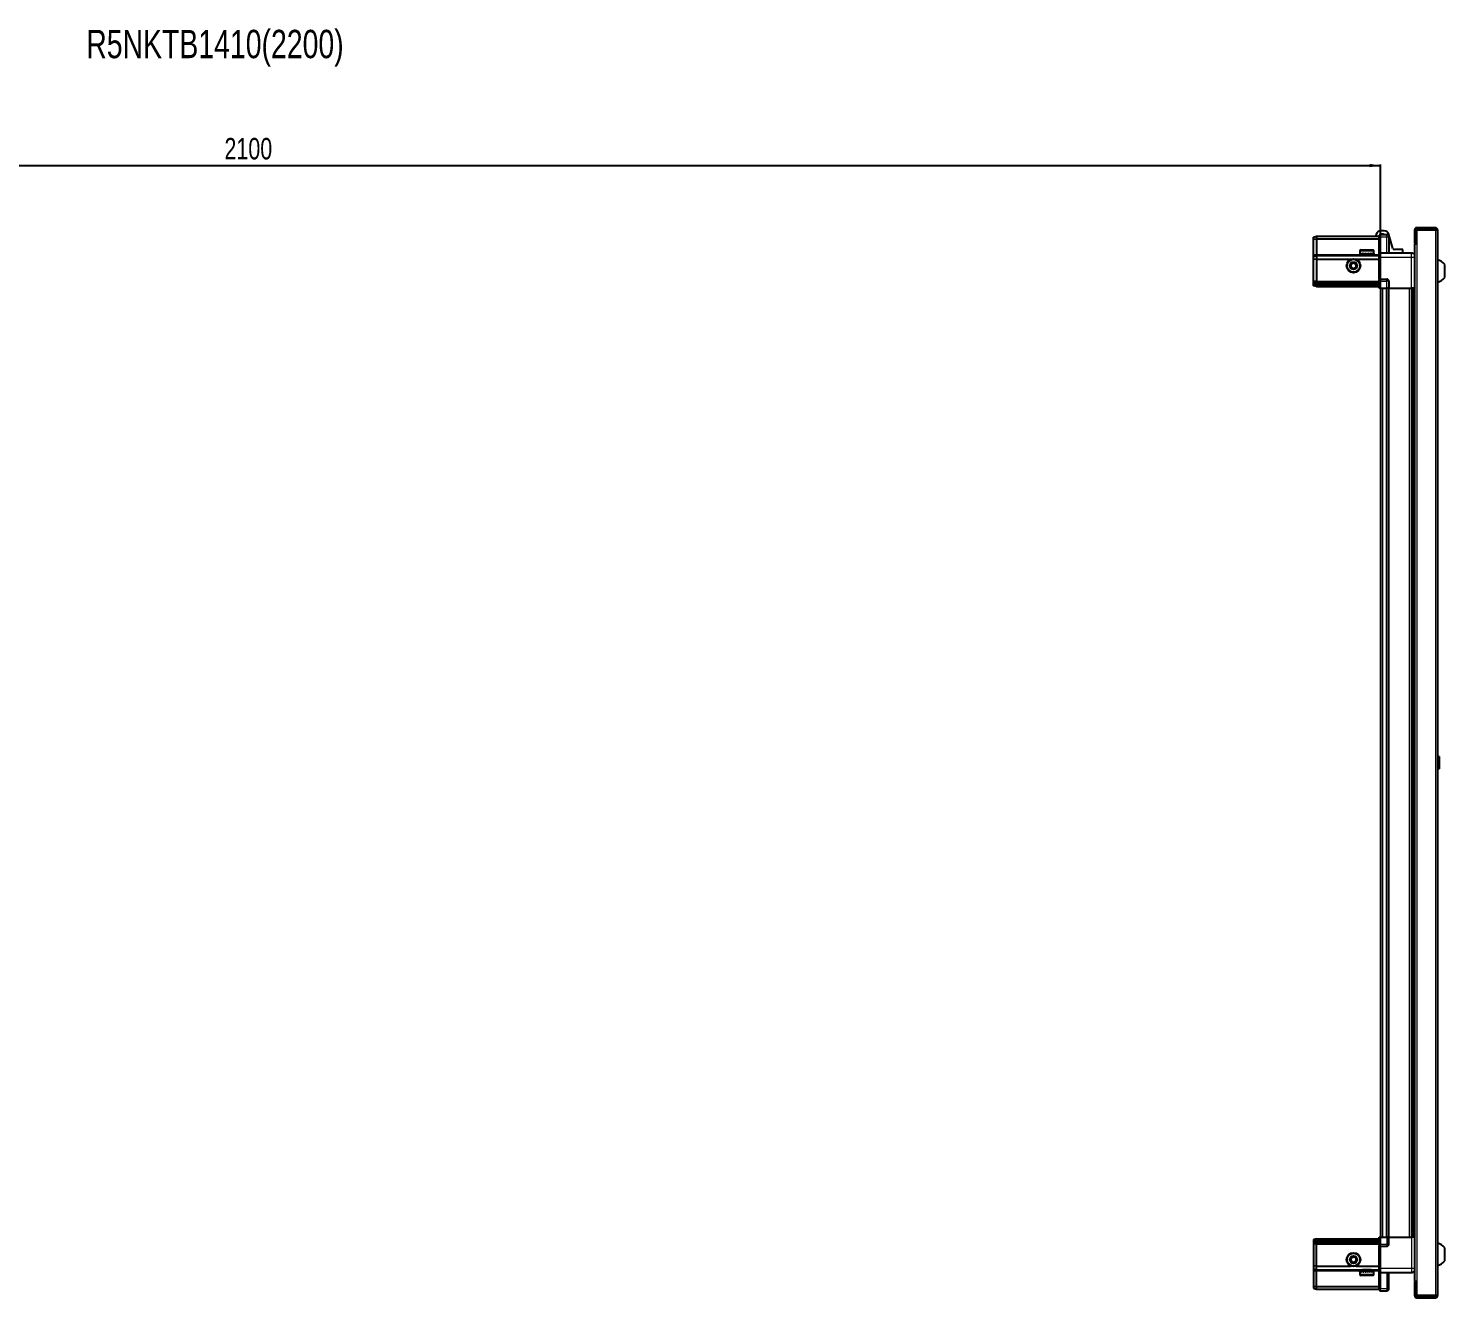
# Model space of a CAD drawing. Header units: millimetres. Extents: x 1219 to 6844, y -1844 to 1862.
# Drawn here: x 3894 to 5216, y 677 to 1862 of the extents above; entities that cross this region are included whole.
import ezdxf

# ---------------------------------------------------------------- set-up
doc = ezdxf.new("R2010")
doc.units = ezdxf.units.MM
doc.layers.add('FORMAT', color=7, linetype='Continuous')
doc.styles.add('SLDTEXTSTYLE0', font='TXT', dxfattribs={"width": 0.75})
doc.dimstyles.new('SLDDIMSTYLE0', dxfattribs={"dimtxt": 20, "dimasz": 10, "dimexe": 0, "dimexo": 0.0625, "dimgap": 5, "dimtad": 2, "dimdec": 1, "dimrnd": 1e-09, "dimzin": 12, "dimdsep": 46, "dimtxsty": 'SLDTEXTSTYLE0', "dimsah": 1, "dimcen": 0.09, "dimadec": 0, "dimazin": 3, "dimtfac": 1, "dimtofl": 0, "dimtmove": 0, "dimatfit": 3, "dimfxl": 0, "dimfrac": 2, "dimtolj": 1, "dimtzin": 12, "dimarcsym": 0})

# ---------------------------------------------------------------- blocks, each defined once
blk = doc.blocks.new('_D_6')
at = {"layer": 'FORMAT'}
for p, q in [((3056.5, 1619.3), (3056.5, 1734.8)), ((3056.5, 1733.8), (5156.5, 1733.8)), ((5156.5, 1619.3), (5156.5, 1734.8))]:
    blk.add_line(p, q, dxfattribs=at)
for points in [[(3056.5, 1733.8), (3066.5, 1732.3), (3066.5, 1735.4)], [(5156.5, 1733.8), (5146.5, 1735.4), (5146.5, 1732.3)]]:
    blk.add_solid(points, dxfattribs=at)
at = {"layer": 'FORMAT', "insert": (4076.9, 1759.6), "char_height": 20, "attachment_point": 1, "style": 'SLDTEXTSTYLE0'}
blk.add_mtext('2100', dxfattribs=at)

msp = doc.modelspace()

# ---------------------------------------------------------------- linework, layer by layer
at = {"color": 7, "linetype": 'Continuous', "lineweight": 25}
for p, q in [((5093.81, 1667.02), (5096.81, 1667.82)), ((5093.81, 1665.17), (5093.81, 1667.02)), ((5096.81, 1667.82), (5096.81, 1665.32)), ((5096.81, 1667.82), (5155.11, 1667.82)), ((5152.44, 1669.56), (5151.95, 1667.82)), ((5155.98, 1669.32), (5155.11, 1668.82)), ((5155.11, 1668.82), (5155.11, 1667.32)), ((5155.11, 1652.52), (5155.11, 1667.32)), ((5156.31, 1669.32), (5155.98, 1669.32)), ((5156.31, 1667.32), (5156.31, 1669.32)), ((5156.31, 1669.32), (5162.31, 1669.32)), ((5156.31, 1667.32), (5156.31, 1652.52)), ((5160, 1672.82), (5156.77, 1672.82)), ((5164.31, 1667.32), (5164.31, 1652.32)), ((5168.09, 1656.41), (5164.32, 1669.56)), ((5188.31, 1673.72), (5188.31, 1661.32)), ((5189.81, 1673.72), (5189.81, 1661.32)), ((5190.31, 1660.82), (5190.31, 1673.72)), ((5190.31, 1673.72), (5207.71, 1673.72)), ((5207.71, 1675.82), (5190.41, 1675.82)), ((5207.71, 1674.32), (5190.41, 1674.32)), ((5207.71, 1674.32), (5207.71, 1675.82)), ((5207.71, 1673.72), (5209.81, 1673.72)), ((5209.81, 1673.72), (5209.81, 678.92)), ((5093.81, 1665.17), (5096.81, 1665.32)), ((5093.81, 1650.82), (5093.81, 1665.17)), ((5096.81, 1665.32), (5096.81, 1650.82)), ((5096.81, 1665.32), (5155.11, 1665.32)), ((5137.31, 1654.22), (5137.31, 1651.32)), ((5138.11, 1655.02), (5149.51, 1655.02)), ((5150.31, 1651.32), (5150.31, 1654.22)), ((5177.26, 1655.32), (5169.53, 1655.32)), ((5177.26, 1652.32), (5177.26, 1655.32)), ((5188.21, 1660.82), (5188.21, 691.82)), ((5188.21, 1660.82), (5190.31, 1660.82)), ((5188.31, 1661.32), (5189.81, 1661.32)), ((5093.81, 1649.02), (5093.81, 1650.82)), ((5093.81, 1649.02), (5096.81, 1649.82)), ((5093.81, 1645.99), (5093.81, 1649.02)), ((5096.81, 1646.32), (5093.81, 1645.99)), ((5093.81, 1625.82), (5093.81, 1645.99)), ((5096.81, 1650.82), (5096.81, 1649.82)), ((5096.81, 1649.82), (5096.81, 1646.32)), ((5096.81, 1649.82), (5155.11, 1649.82)), ((5096.81, 1646.32), (5096.81, 1625.82)), ((5096.81, 1646.32), (5128.81, 1646.32)), ((5133.81, 1646.32), (5155.11, 1646.32)), ((5137.31, 1651.32), (5137.35, 1651.32)), ((5137.47, 1651.82), (5137.35, 1651.82)), ((5137.35, 1651.82), (5137.35, 1651.32)), ((5137.35, 1651.32), (5137.47, 1651.32)), ((5137.47, 1651.82), (5137.47, 1651.32)), ((5137.47, 1651.32), (5137.88, 1651.32)), ((5138.22, 1651.82), (5137.88, 1651.82)), ((5137.88, 1651.82), (5137.88, 1651.32)), ((5137.88, 1651.32), (5138.22, 1651.32)), ((5138.22, 1651.82), (5138.22, 1651.32)), ((5138.22, 1651.32), (5138.99, 1651.32)), ((5139.52, 1651.82), (5138.99, 1651.82)), ((5138.99, 1651.82), (5138.99, 1651.32)), ((5138.99, 1651.32), (5139.52, 1651.32)), ((5139.41, 1651.32), (5139.41, 1651.22)), ((5139.41, 1651.22), (5148.21, 1651.22)), ((5139.52, 1651.82), (5139.52, 1651.32)), ((5139.52, 1651.32), (5140.57, 1651.32)), ((5139.81, 1650.82), (5140.5, 1650.34)), ((5139.81, 1650.82), (5147.81, 1650.82)), ((5140.5, 1650.34), (5139.81, 1649.86)), ((5139.81, 1649.86), (5139.81, 1649.82)), ((5139.81, 1649.86), (5147.81, 1649.86)), ((5140.5, 1650.34), (5147.12, 1650.34)), ((5141.23, 1651.82), (5140.57, 1651.82)), ((5140.57, 1651.82), (5140.57, 1651.32)), ((5140.57, 1651.32), (5141.23, 1651.32)), ((5141.23, 1651.82), (5141.23, 1651.32)), ((5141.23, 1651.32), (5142.47, 1651.32)), ((5143.2, 1651.82), (5142.47, 1651.82)), ((5142.47, 1651.82), (5142.47, 1651.32)), ((5142.47, 1651.32), (5142.91, 1651.32)), ((5142.91, 1651.82), (5142.91, 1651.32)), ((5143.2, 1651.82), (5143.2, 1651.32)), ((5143.2, 1651.32), (5144.5, 1651.32)), ((5145.23, 1651.82), (5144.5, 1651.82)), ((5144.5, 1651.82), (5144.5, 1651.32)), ((5144.77, 1651.82), (5144.77, 1651.32)), ((5144.77, 1651.32), (5145.23, 1651.32)), ((5145.23, 1651.82), (5145.23, 1651.32)), ((5145.23, 1651.32), (5146.47, 1651.32)), ((5147.12, 1651.82), (5146.47, 1651.82)), ((5146.47, 1651.82), (5146.47, 1651.32)), ((5146.47, 1651.32), (5147.12, 1651.32)), ((5147.12, 1651.82), (5147.12, 1651.32)), ((5147.12, 1651.32), (5148.17, 1651.32)), ((5147.12, 1650.34), (5147.81, 1650.82)), ((5147.81, 1649.86), (5147.12, 1650.34)), ((5147.81, 1649.82), (5147.81, 1649.86)), ((5148.69, 1651.82), (5148.17, 1651.82)), ((5148.17, 1651.82), (5148.17, 1651.32)), ((5148.17, 1651.32), (5148.69, 1651.32)), ((5148.21, 1651.22), (5148.21, 1651.32)), ((5148.69, 1651.82), (5148.69, 1651.32)), ((5148.69, 1651.32), (5149.45, 1651.32)), ((5149.78, 1651.82), (5149.45, 1651.82)), ((5149.45, 1651.82), (5149.45, 1651.32)), ((5149.45, 1651.32), (5149.78, 1651.32)), ((5149.78, 1651.82), (5149.78, 1651.32)), ((5149.78, 1651.32), (5150.17, 1651.32)), ((5150.28, 1651.82), (5150.17, 1651.82)), ((5150.17, 1651.82), (5150.17, 1651.32)), ((5150.17, 1651.32), (5150.28, 1651.32)), ((5150.28, 1651.82), (5150.28, 1651.32)), ((5150.28, 1651.32), (5150.31, 1651.32)), ((5155.11, 1652.32), (5155.11, 1652.52)), ((5156.31, 1652.32), (5155.11, 1652.32)), ((5155.11, 1648.32), (5155.11, 1652.32)), ((5155.11, 1628.02), (5155.11, 1648.32)), ((5156.31, 1652.52), (5156.31, 1652.32)), ((5156.31, 1652.32), (5156.31, 1648.32)), ((5156.31, 1652.32), (5185.31, 1652.32)), ((5156.31, 1648.32), (5156.31, 1628.02)), ((5216.41, 1629.32), (5216.41, 1641.32)), ((5155.11, 1627.82), (5155.11, 1628.02)), ((5156.31, 1627.82), (5155.11, 1627.82)), ((5155.11, 1627.82), (5155.11, 1627.15)), ((5155.11, 1619.32), (5155.11, 1627.15)), ((5156.31, 1628.02), (5156.31, 1627.82)), ((5156.31, 1625.82), (5156.31, 1627.82)), ((5156.31, 1627.82), (5162.31, 1627.82)), ((5156.31, 1625.82), (5156.31, 1627.82)), ((5093.81, 1624.02), (5093.81, 1625.82)), ((5096.81, 1624.82), (5093.81, 1624.02)), ((5093.81, 1623.28), (5093.81, 1624.02)), ((5096.81, 1623.82), (5093.81, 1623.28)), ((5093.81, 1622.78), (5093.81, 1623.28)), ((5093.81, 1621.63), (5093.81, 1622.78)), ((5096.81, 1622.32), (5093.81, 1622.78)), ((5096.81, 1620.82), (5093.81, 1621.63)), ((5096.81, 1625.82), (5096.81, 1624.82)), ((5096.81, 1624.82), (5096.81, 1623.82)), ((5096.81, 1624.82), (5155.11, 1624.82)), ((5096.81, 1623.82), (5155.11, 1623.82)), ((5096.81, 1623.82), (5096.81, 1622.32)), ((5096.81, 1622.32), (5096.81, 1620.82)), ((5096.81, 1622.32), (5155.11, 1622.32)), ((5096.81, 1620.82), (5155.11, 1620.82)), ((5155.98, 1619.32), (5155.11, 1619.32)), ((5155.98, 1625.82), (5155.98, 1619.32)), ((5156.31, 1619.32), (5155.98, 1619.32)), ((5156.31, 1625.82), (5156.31, 1619.32)), ((5156.31, 1619.32), (5162.31, 1619.32)), ((5156.46, 1619.32), (5156.46, 733.32)), ((5164.31, 1619.32), (5162.31, 1619.32)), ((5163.66, 1619.32), (5163.66, 733.32)), ((5164.31, 1625.82), (5164.31, 1619.32)), ((5164.31, 1619.32), (5185.31, 1619.32)), ((5186.33, 733.32), (5186.33, 1619.32)), ((5186.37, 733.32), (5186.37, 1619.32)), ((5188.16, 1619.32), (5188.16, 733.32)), ((5210.8, 1182.11), (5209.81, 1181.12)), ((5211.31, 1182.11), (5210.8, 1182.11)), ((5210.8, 1182.11), (5210.8, 1170.54)), ((5211.31, 1182.11), (5211.31, 1170.54)), ((5209.81, 1171.52), (5210.8, 1170.54)), ((5210.8, 1170.54), (5211.31, 1170.54)), ((5096.81, 731.82), (5093.81, 731.02)), ((5093.81, 731.02), (5093.81, 729.87)), ((5096.81, 730.32), (5093.81, 729.87)), ((5093.81, 729.87), (5093.81, 729.37)), ((5096.81, 728.82), (5093.81, 729.37)), ((5093.81, 729.37), (5093.81, 728.63)), ((5096.81, 727.82), (5093.81, 728.63)), ((5093.81, 728.63), (5093.81, 726.82)), ((5096.81, 730.32), (5096.81, 731.82)), ((5096.81, 731.82), (5155.11, 731.82)), ((5096.81, 728.82), (5096.81, 730.32)), ((5096.81, 730.32), (5155.11, 730.32)), ((5096.81, 728.82), (5155.11, 728.82)), ((5096.81, 727.82), (5096.81, 728.82)), ((5096.81, 727.82), (5155.11, 727.82)), ((5096.81, 726.82), (5096.81, 727.82)), ((5155.11, 725.5), (5155.11, 733.32)), ((5155.11, 733.32), (5155.98, 733.32)), ((5155.98, 733.32), (5155.98, 733.32)), ((5155.98, 733.32), (5155.98, 726.82)), ((5156.31, 733.32), (5155.98, 733.32)), ((5156.31, 733.32), (5156.31, 726.82)), ((5156.31, 733.32), (5156.31, 733.32)), ((5156.31, 733.32), (5156.31, 726.82)), ((5156.31, 733.32), (5162.31, 733.32)), ((5164.31, 733.32), (5162.31, 733.32)), ((5164.31, 726.82), (5164.31, 733.32)), ((5164.31, 733.32), (5185.31, 733.32)), ((5093.81, 726.82), (5093.81, 706.66)), ((5096.81, 706.32), (5096.81, 726.82)), ((5155.11, 725.5), (5155.11, 724.82)), ((5156.31, 724.82), (5155.11, 724.82)), ((5155.11, 724.62), (5155.11, 724.82)), ((5155.11, 704.32), (5155.11, 724.62)), ((5156.31, 724.82), (5156.31, 726.82)), ((5156.31, 724.82), (5156.31, 724.62)), ((5156.31, 724.82), (5162.31, 724.82)), ((5156.31, 724.62), (5156.31, 704.32)), ((5216.41, 711.32), (5216.41, 723.32)), ((5096.81, 706.32), (5093.81, 706.66)), ((5093.81, 706.66), (5093.81, 703.63)), ((5093.81, 703.63), (5096.81, 702.82)), ((5093.81, 703.63), (5093.81, 701.82)), ((5093.81, 701.82), (5093.81, 687.48)), ((5096.81, 706.32), (5128.81, 706.32)), ((5096.81, 702.82), (5096.81, 706.32)), ((5096.81, 702.82), (5155.11, 702.82)), ((5096.81, 701.82), (5096.81, 702.82)), ((5096.81, 687.32), (5096.81, 701.82)), ((5133.81, 706.32), (5155.11, 706.32)), ((5137.31, 701.32), (5137.31, 698.42)), ((5137.33, 701.32), (5137.31, 701.32)), ((5137.33, 700.82), (5137.33, 701.32)), ((5137.43, 701.32), (5137.33, 701.32)), ((5137.43, 700.82), (5137.43, 701.32)), ((5137.8, 701.32), (5137.43, 701.32)), ((5137.8, 700.82), (5137.8, 701.32)), ((5138.12, 701.32), (5137.8, 701.32)), ((5138.12, 700.82), (5138.12, 701.32)), ((5138.86, 701.32), (5138.12, 701.32)), ((5138.86, 700.82), (5138.86, 701.32)), ((5139.37, 701.32), (5138.86, 701.32)), ((5139.37, 700.82), (5139.37, 701.32)), ((5140.4, 701.32), (5139.37, 701.32)), ((5139.41, 701.42), (5139.41, 701.32)), ((5148.21, 701.42), (5139.41, 701.42)), ((5139.81, 702.82), (5139.81, 702.79)), ((5139.81, 702.79), (5140.5, 702.31)), ((5147.81, 702.79), (5139.81, 702.79)), ((5140.5, 702.31), (5139.81, 701.82)), ((5147.81, 701.82), (5139.81, 701.82)), ((5140.4, 700.82), (5140.4, 701.32)), ((5141.05, 701.32), (5140.4, 701.32)), ((5147.12, 702.31), (5140.5, 702.31)), ((5141.05, 700.82), (5141.05, 701.32)), ((5142.28, 701.32), (5141.05, 701.32)), ((5142.28, 700.82), (5142.28, 701.32)), ((5142.77, 701.32), (5142.28, 701.32)), ((5142.77, 700.82), (5142.77, 701.32)), ((5143, 700.82), (5143, 701.32)), ((5144.3, 701.32), (5143, 701.32)), ((5144.3, 700.82), (5144.3, 701.32)), ((5144.64, 700.82), (5144.64, 701.32)), ((5145.04, 701.32), (5144.64, 701.32)), ((5145.04, 700.82), (5145.04, 701.32)), ((5146.28, 701.32), (5145.04, 701.32)), ((5146.28, 700.82), (5146.28, 701.32)), ((5146.95, 701.32), (5146.28, 701.32)), ((5146.95, 700.82), (5146.95, 701.32)), ((5148.02, 701.32), (5146.95, 701.32)), ((5147.12, 702.31), (5147.81, 702.79)), ((5147.81, 701.82), (5147.12, 702.31)), ((5147.81, 702.79), (5147.81, 702.82)), ((5148.02, 700.82), (5148.02, 701.32)), ((5148.55, 701.32), (5148.02, 701.32)), ((5148.21, 701.32), (5148.21, 701.42)), ((5148.55, 700.82), (5148.55, 701.32)), ((5149.34, 701.32), (5148.55, 701.32)), ((5149.34, 700.82), (5149.34, 701.32)), ((5149.7, 701.32), (5149.34, 701.32)), ((5149.7, 700.82), (5149.7, 701.32)), ((5150.13, 701.32), (5149.7, 701.32)), ((5150.13, 700.82), (5150.13, 701.32)), ((5150.26, 701.32), (5150.13, 701.32)), ((5150.26, 700.82), (5150.26, 701.32)), ((5150.31, 701.32), (5150.26, 701.32)), ((5150.31, 698.42), (5150.31, 701.32)), ((5155.11, 700.32), (5155.11, 704.32)), ((5156.31, 704.32), (5156.31, 700.32)), ((5137.33, 700.82), (5137.43, 700.82)), ((5137.8, 700.82), (5138.12, 700.82)), ((5149.51, 697.62), (5138.11, 697.62)), ((5138.86, 700.82), (5139.37, 700.82)), ((5140.4, 700.82), (5141.05, 700.82)), ((5142.28, 700.82), (5143, 700.82)), ((5144.3, 700.82), (5145.04, 700.82)), ((5146.28, 700.82), (5146.95, 700.82)), ((5148.02, 700.82), (5148.55, 700.82)), ((5149.34, 700.82), (5149.7, 700.82)), ((5150.13, 700.82), (5150.26, 700.82)), ((5156.31, 700.32), (5155.11, 700.32)), ((5155.11, 700.12), (5155.11, 700.32)), ((5155.11, 685.32), (5155.11, 700.12)), ((5156.31, 700.32), (5156.31, 700.12)), ((5156.31, 700.32), (5185.31, 700.32)), ((5156.31, 700.12), (5156.31, 685.32)), ((5156.31, 700.12), (5156.31, 685.32)), ((5164.31, 685.32), (5164.31, 700.32)), ((5190.31, 691.82), (5188.21, 691.82)), ((5188.31, 691.32), (5189.81, 691.32)), ((5188.31, 691.32), (5188.31, 678.92)), ((5189.81, 691.32), (5189.81, 678.92)), ((5190.31, 678.92), (5190.31, 691.82)), ((5093.81, 687.48), (5096.81, 687.32)), ((5093.81, 687.48), (5093.81, 685.63)), ((5093.81, 685.63), (5096.81, 684.82)), ((5096.81, 687.32), (5155.11, 687.32)), ((5096.81, 684.82), (5096.81, 687.32)), ((5096.81, 684.82), (5155.11, 684.82)), ((5155.11, 685.32), (5155.11, 683.82)), ((5155.11, 683.82), (5155.98, 683.32)), ((5156.31, 683.32), (5155.98, 683.32)), ((5156.31, 683.32), (5156.31, 685.32)), ((5156.31, 683.32), (5162.31, 683.32)), ((5207.71, 678.92), (5190.31, 678.92)), ((5190.41, 678.32), (5207.71, 678.32)), ((5190.41, 676.82), (5207.71, 676.82)), ((5209.81, 678.92), (5207.71, 678.92)), ((5207.71, 678.32), (5207.71, 676.82))]:
    msp.add_line(p, q, dxfattribs=at)
at = {"color": 8, "linetype": 'Continuous', "lineweight": 18}
for p, q in [((5156.31, 1667.32), (5155.11, 1667.32)), ((5156.31, 1667.32), (5162.31, 1667.32)), ((5162.31, 1667.32), (5162.31, 1669.32)), ((5162.31, 1652.32), (5162.31, 1667.32)), ((5162.31, 1667.32), (5164.31, 1667.32)), ((5189.81, 1673.72), (5188.31, 1673.72)), ((5190.41, 1674.32), (5190.41, 1675.82)), ((5207.71, 1673.72), (5207.71, 678.92)), ((5137.31, 1654.22), (5150.31, 1654.22)), ((5190.31, 1660.82), (5190.31, 691.82)), ((5093.81, 1650.82), (5096.81, 1650.82)), ((5096.81, 1650.82), (5139.81, 1650.82)), ((5147.81, 1650.82), (5155.11, 1650.82)), ((5155.11, 1652.52), (5156.31, 1652.52)), ((5156.31, 1648.32), (5155.11, 1648.32)), ((5156.31, 1648.32), (5185.31, 1648.32)), ((5185.31, 1619.32), (5185.31, 1648.32)), ((5155.11, 1628.02), (5156.31, 1628.02)), ((5162.31, 1625.82), (5162.31, 1627.82)), ((5096.81, 1625.82), (5093.81, 1625.82)), ((5096.81, 1625.82), (5155.11, 1625.82)), ((5156.31, 1625.82), (5155.98, 1625.82)), ((5156.31, 1625.82), (5162.31, 1625.82)), ((5158.46, 1619.32), (5158.46, 733.32)), ((5161.66, 1619.32), (5161.66, 733.32)), ((5164.31, 1625.82), (5162.31, 1625.82)), ((5162.31, 1619.32), (5162.31, 1625.82)), ((5164.31, 1619.32), (5164.31, 733.32)), ((5183.71, 733.32), (5183.71, 1619.32)), ((5185.13, 1619.32), (5185.13, 733.32)), ((5187.58, 733.32), (5187.58, 1619.32)), ((5156.31, 733.32), (5155.98, 733.32)), ((5162.31, 733.32), (5162.31, 726.82)), ((5185.31, 733.32), (5185.31, 704.32)), ((5096.81, 726.82), (5093.81, 726.82)), ((5096.81, 726.82), (5155.11, 726.82)), ((5156.31, 724.62), (5155.11, 724.62)), ((5156.31, 726.82), (5155.98, 726.82)), ((5156.31, 726.82), (5162.31, 726.82)), ((5164.31, 726.82), (5162.31, 726.82)), ((5162.31, 726.82), (5162.31, 724.82)), ((5093.81, 701.82), (5096.81, 701.82)), ((5096.81, 701.82), (5139.81, 701.82)), ((5147.81, 701.82), (5155.11, 701.82)), ((5156.31, 704.32), (5155.11, 704.32)), ((5156.31, 704.32), (5185.31, 704.32)), ((5150.31, 698.42), (5137.31, 698.42)), ((5156.31, 700.12), (5155.11, 700.12)), ((5162.31, 700.32), (5162.31, 685.32)), ((5156.31, 685.32), (5155.11, 685.32)), ((5156.31, 685.32), (5162.31, 685.32)), ((5162.31, 685.32), (5164.31, 685.32)), ((5162.31, 685.32), (5162.31, 683.32)), ((5189.81, 678.92), (5188.31, 678.92)), ((5190.41, 678.32), (5190.41, 676.82))]:
    msp.add_line(p, q, dxfattribs=at)
at = {"color": 7, "linetype": 'Continuous', "lineweight": 25}
for centre, radius in [((5131.31, 1640.32), 6.5), ((5131.31, 1640.32), 3.46), ((5131.31, 712.32), 6.5), ((5131.31, 712.32), 3.46)]:
    msp.add_circle(centre, radius, dxfattribs=at)
at = {"color": 8, "linetype": 'Continuous', "lineweight": 18}
for centre in [(5131.31, 1640.32), (5131.31, 712.32)]:
    msp.add_circle(centre, 5.7, dxfattribs=at)
at = {"color": 7, "linetype": 'Continuous', "lineweight": 25}
for centre, radius, start, end in [((5156.77, 1668.32), 4.5, 90, 164), ((5158.36, 1667.92), 1.9, 47.4631, 132.5369), ((5160, 1668.32), 4.5, 16, 90), ((5162.31, 1667.32), 2, 0, 90), ((5190.41, 1673.72), 2.1, 90, 180), ((5190.41, 1673.72), 0.6, 90, 180), ((5207.71, 1673.72), 2.1, 0, 90), ((5207.71, 1673.72), 0.6, 0, 90), ((5138.11, 1654.22), 0.8, 90, 180), ((5149.51, 1654.22), 0.8, 0, 90), ((5169.53, 1656.82), 1.5, 196, 270), ((5131.31, 1640.32), 2.5, 120.74103, 180.74103), ((5131.31, 1640.32), 2.5, 180.74103, 240.74103), ((5131.31, 1640.32), 2.5, 60.74103, 120.74103), ((5131.31, 1640.32), 2.5, 0.74103, 60.74103), ((5131.31, 1640.32), 2.5, 300.74103, 0.74103), ((5139.41, 1650.82), 0.4, 0, 90), ((5148.21, 1650.82), 0.4, 90, 180), ((5206.79, 1634.3), 11.91, 36.1266, 75.29965), ((5131.31, 1640.32), 2.5, 240.74103, 300.74103), ((5162.31, 1625.82), 2, 0, 90), ((5206.79, 1636.35), 11.91, 284.70035, 323.8734), ((5206.79, 716.3), 11.91, 36.1266, 75.29965), ((5131.31, 712.32), 2.5, 95.91157, 155.91157), ((5131.31, 712.32), 2.5, 35.91157, 95.91157), ((5162.31, 726.82), 2, 270, 0), ((5131.31, 712.32), 2.5, 155.91157, 215.91157), ((5131.31, 712.32), 2.5, 215.91157, 275.91157), ((5131.31, 712.32), 2.5, 275.91157, 335.91157), ((5131.31, 712.32), 2.5, 335.91157, 35.91157), ((5139.41, 701.82), 0.4, 270, 0), ((5148.21, 701.82), 0.4, 180, 270), ((5206.79, 718.35), 11.91, 284.70035, 323.8734), ((5138.11, 698.42), 0.8, 180, 270), ((5149.51, 698.42), 0.8, 270, 0), ((5162.31, 685.32), 2, 270, 0), ((5190.41, 678.92), 2.1, 180, 270), ((5190.41, 678.92), 0.6, 180, 270), ((5207.71, 678.92), 2.1, 270, 0), ((5207.71, 678.92), 0.6, 270, 0)]:
    msp.add_arc(centre, radius, start, end, dxfattribs=at)
for centre, start_param, end_param in [((5152.51, 1625.82), 0, 0.7227342), ((5152.51, 726.82), 5.5604511, 6.2831853)]:
    msp.add_ellipse(centre, major_axis=(3.46, 0), ratio=0.5773503, start_param=start_param, end_param=end_param, dxfattribs=at)
for points, knots in [([(5128.79, 1641.73), (5129.24, 1642), (5130.06, 1642.49), (5130.89, 1642.98), (5131.27, 1643.21)], [0, 0, 0, 0, 0.5346859, 1, 1, 1, 1]), ([(5128.83, 1638.85), (5128.83, 1638.97), (5128.82, 1639.57), (5128.81, 1640.57), (5128.8, 1641.39), (5128.79, 1641.73)], [0, 0, 0, 0, 0.1331247, 0.6370994, 1, 1, 1, 1]), ([(5131.27, 1643.21), (5131.72, 1642.96), (5132.57, 1642.49), (5133.4, 1642.02), (5133.79, 1641.8)], [0, 0, 0, 0, 0.5346859, 1, 1, 1, 1]), ([(5133.79, 1641.8), (5133.8, 1641.45), (5133.81, 1640.63), (5133.82, 1639.64), (5133.83, 1639.04), (5133.83, 1638.91)], [0, 0, 0, 0, 0.3629006, 0.8668753, 1, 1, 1, 1]), ([(5185.31, 1652.32), (5185.75, 1652.28), (5186.43, 1652.21), (5187.24, 1651.77), (5187.8, 1651.33), (5188.08, 1650.96), (5188.21, 1650.77)], [0, 0, 0, 0, 0.3842982, 0.5911726, 0.8024372, 1, 1, 1, 1]), ([(5131.35, 1637.44), (5130.9, 1637.69), (5130.06, 1638.16), (5129.22, 1638.63), (5128.83, 1638.85)], [0, 0, 0, 0, 0.5346859, 1, 1, 1, 1]), ([(5133.83, 1638.91), (5133.39, 1638.65), (5132.56, 1638.16), (5131.73, 1637.67), (5131.35, 1637.44)], [0, 0, 0, 0, 0.5346859, 1, 1, 1, 1]), ([(5188.16, 1619.32), (5188.12, 1619.32), (5187.9, 1619.32), (5187.18, 1619.32), (5186.22, 1619.32), (5185.57, 1619.32), (5185.31, 1619.32)], [0, 0, 0, 0, 0.0717073, 0.4209791, 0.7702508, 1, 1, 1, 1]), ([(5188.16, 733.32), (5188.12, 733.32), (5187.9, 733.32), (5187.18, 733.32), (5186.22, 733.32), (5185.57, 733.32), (5185.31, 733.32)], [0, 0, 0, 0, 0.0717073, 0.4209791, 0.7702508, 1, 1, 1, 1]), ([(5128.44, 712.03), (5128.65, 712.5), (5129.04, 713.38), (5129.44, 714.25), (5129.62, 714.66)], [0, 0, 0, 0, 0.5346859, 1, 1, 1, 1]), ([(5129.62, 714.66), (5129.96, 714.7), (5130.78, 714.78), (5131.77, 714.88), (5132.36, 714.95), (5132.49, 714.96)], [0, 0, 0, 0, 0.3629006, 0.8668753, 1, 1, 1, 1]), ([(5132.49, 714.96), (5132.79, 714.54), (5133.36, 713.76), (5133.92, 712.98), (5134.18, 712.62)], [0, 0, 0, 0, 0.5346859, 1, 1, 1, 1]), ([(5130.13, 709.69), (5129.83, 710.11), (5129.26, 710.89), (5128.7, 711.66), (5128.44, 712.03)], [0, 0, 0, 0, 0.5346859, 1, 1, 1, 1]), ([(5133, 709.99), (5132.88, 709.97), (5132.28, 709.91), (5131.29, 709.81), (5130.48, 709.72), (5130.13, 709.69)], [0, 0, 0, 0, 0.1331247, 0.6370994, 1, 1, 1, 1]), ([(5134.18, 712.62), (5133.97, 712.15), (5133.58, 711.27), (5133.19, 710.39), (5133, 709.99)], [0, 0, 0, 0, 0.5346859, 1, 1, 1, 1]), ([(5185.31, 700.32), (5185.75, 700.37), (5186.43, 700.44), (5187.24, 700.88), (5187.8, 701.32), (5188.08, 701.69), (5188.21, 701.87)], [0, 0, 0, 0, 0.38429816, 0.59117259, 0.8024372, 1, 1, 1, 1])]:
    msp.add_open_spline(points, degree=3, knots=knots, dxfattribs=at)
at = {"color": 8, "linetype": 'Continuous', "lineweight": 18}
for points in [[(5185.31, 1648.32), (5185.31, 1648.85), (5185.31, 1649.9), (5185.31, 1651.22), (5185.31, 1652.14), (5185.31, 1652.26), (5185.31, 1652.32)], [(5185.31, 704.32), (5185.31, 703.8), (5185.31, 702.75), (5185.31, 701.43), (5185.31, 700.5), (5185.31, 700.38), (5185.31, 700.32)]]:
    msp.add_open_spline(points, degree=3, dxfattribs=at)
for points in [[(5185.31, 1648.32), (5185.75, 1648.32), (5186.43, 1648.32), (5187.24, 1648.32), (5187.8, 1648.32), (5188.08, 1648.32), (5188.21, 1648.32)], [(5185.31, 704.32), (5185.75, 704.32), (5186.43, 704.32), (5187.24, 704.32), (5187.8, 704.32), (5188.08, 704.32), (5188.21, 704.32)]]:
    msp.add_open_spline(points, degree=3, knots=[0, 0, 0, 0, 0.3842982, 0.5911726, 0.8024372, 1, 1, 1, 1], dxfattribs=at)

# ---------------------------------------------------------------- texts
at = {"layer": 'FORMAT', "insert": (3947.82, 1860.55), "char_height": 26.4583, "attachment_point": 1, "style": 'SLDTEXTSTYLE0'}
msp.add_mtext('R5NKTB1410(2200)', dxfattribs=at)

# ---------------------------------------------------------------- dimensions: what is measured, and where the dimension line sits
at = {"layer": 'FORMAT'}
dim = msp.add_linear_dim(base=(5156.46, 1733.82), p1=(3056.46, 1619.32), p2=(5156.46, 1619.32), angle=0, dimstyle='SLDDIMSTYLE0', dxfattribs=at)
dim.commit()
dim.dimension.update_dxf_attribs({"geometry": '_D_6', "text_midpoint": (4106.46, 1733.82), "dimtype": 160})

doc.saveas('drawing.dxf')
